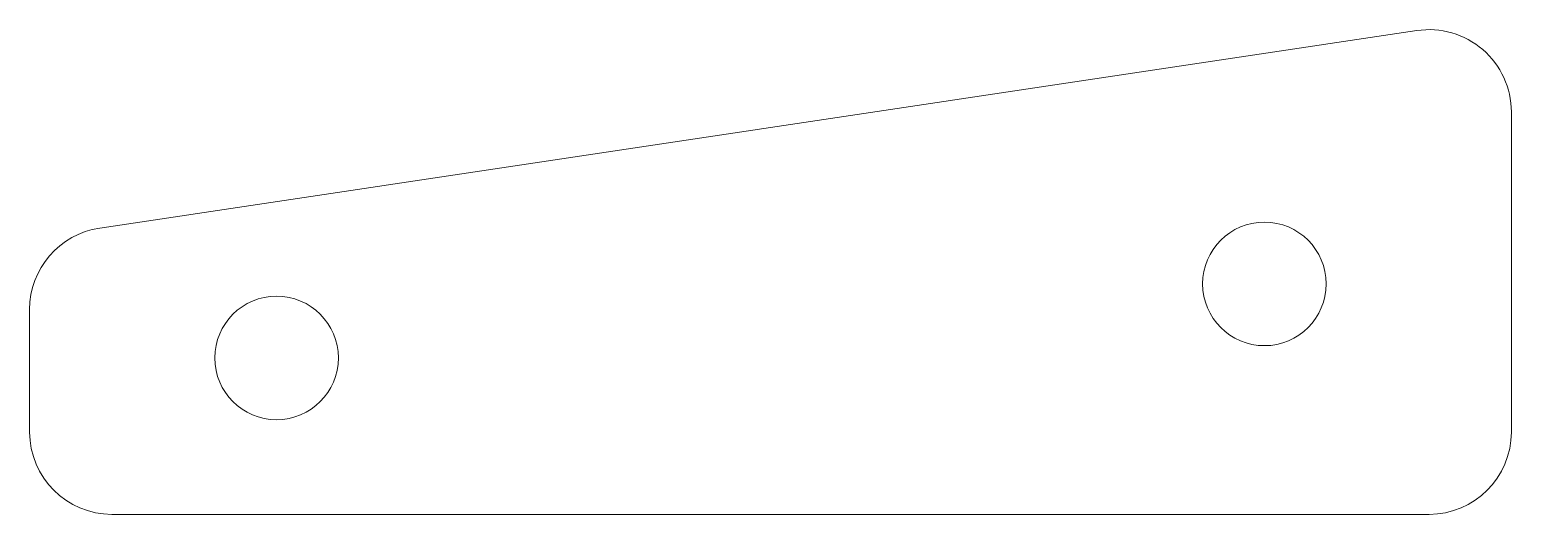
# Model space of a CAD drawing. Header units: inches. Extents: x -13.88 to -11.62, y 0 to 0.74.
import ezdxf

# ---------------------------------------------------------------- set-up
doc = ezdxf.new("R2010")
doc.units = ezdxf.units.IN
doc.header["$MEASUREMENT"] = 0

msp = doc.modelspace()

# ---------------------------------------------------------------- linework, layer by layer
at = {"color": 7, "linetype": 'Continuous', "lineweight": 15}
for p, q in [((-13.7685, 0.4347), (-11.7685, 0.7347)), ((-11.625, 0.125), (-11.625, 0.6111)), ((-13.875, 0.3111), (-13.875, 0.125)), ((-11.75, 0), (-13.75, 0))]:
    msp.add_line(p, q, dxfattribs=at)
for centre in [(-12, 0.35), (-13.5, 0.2375)]:
    msp.add_circle(centre, 0.0938, dxfattribs=at)
for centre, start, end in [((-11.75, 0.6111), 0, 98.5308), ((-13.75, 0.3111), 98.5308, 180), ((-13.75, 0.125), 180, 270), ((-11.75, 0.125), 270, 0)]:
    msp.add_arc(centre, 0.125, start, end, dxfattribs=at)

doc.saveas('drawing.dxf')
